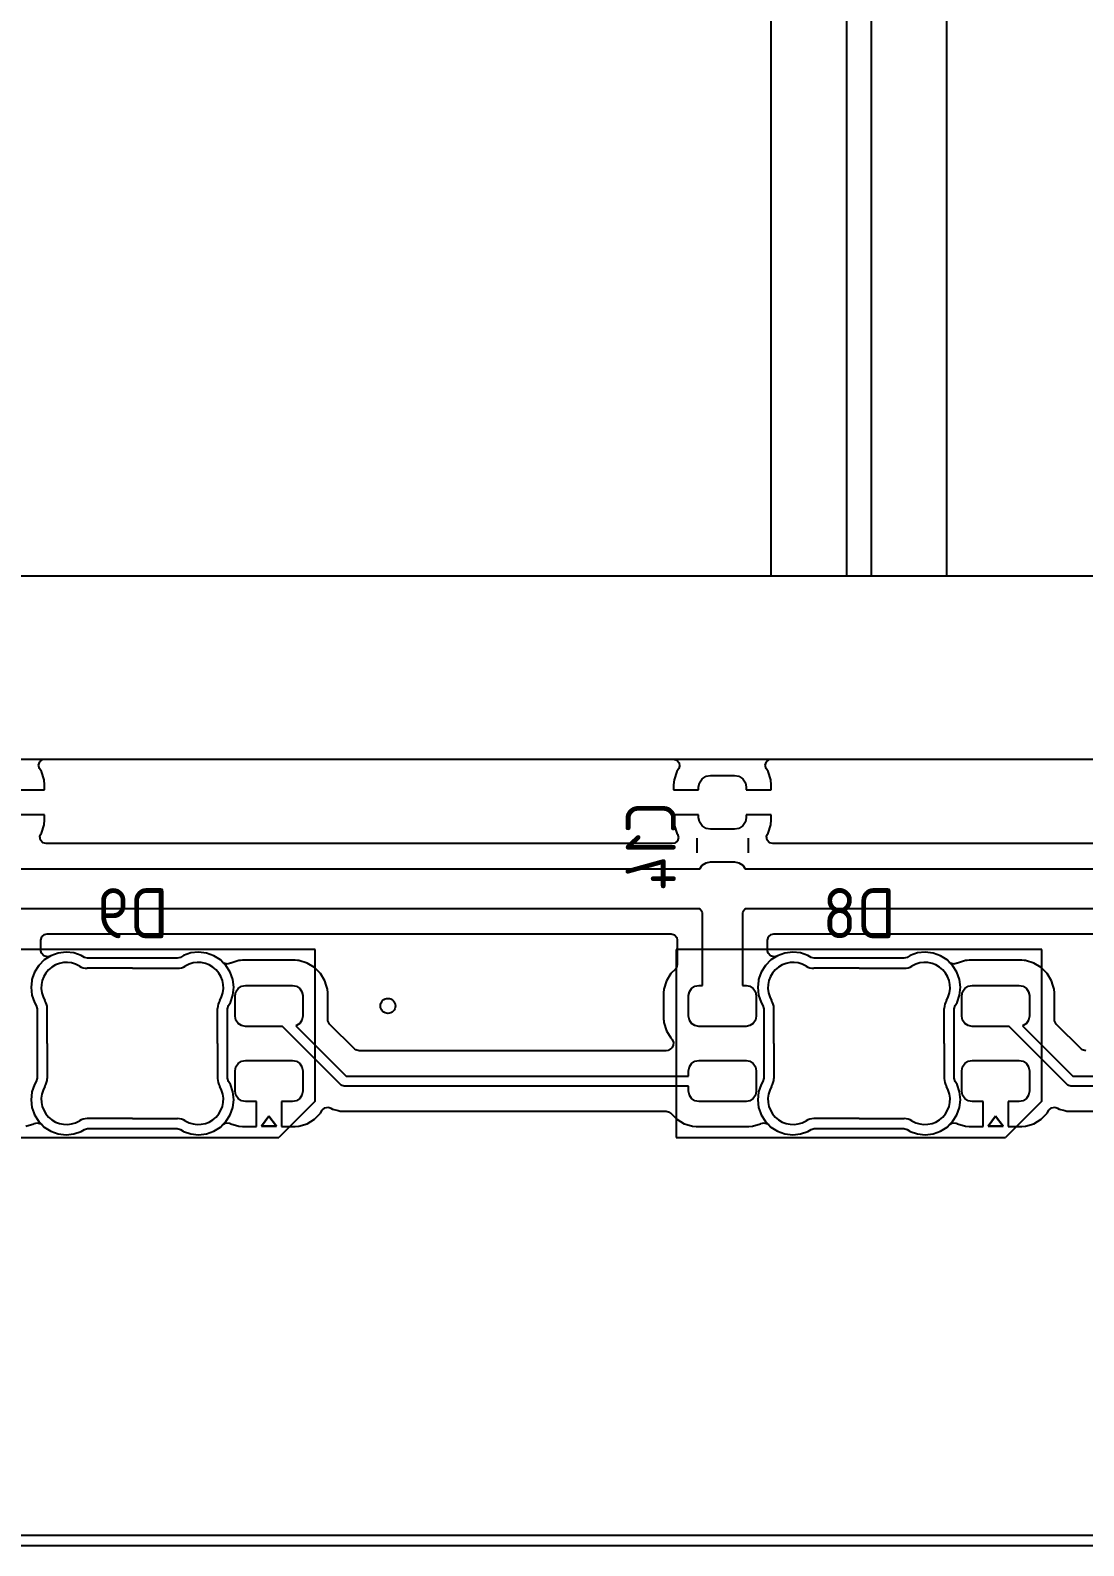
# Model space of a CAD drawing. Header units: millimetres. Extents: x 45 to 545, y -265 to -129.
# Drawn here: x 394.46 to 415.48, y -265.47 to -235.23 of the extents above; entities that cross this region are included whole.
import ezdxf
from ezdxf.enums import TextEntityAlignment as Align

# ---------------------------------------------------------------- set-up
doc = ezdxf.new("R2010")
doc.units = ezdxf.units.MM
for name, color, linetype, true_color in [('B.Cu', 151, 'CONTINUOUS', 0x6fccdb), ('B.Silkscreen', 203, 'CONTINUOUS', 0x8864cb), ('Edge.Cuts', 111, 'CONTINUOUS', 0x81ffbe), ('F.Cu', 241, 'CONTINUOUS', 0xe27299), ('User.4', 31, 'CONTINUOUS', 0xd8c852)]:
    doc.layers.add(name, color=color, linetype=linetype, true_color=true_color)
doc.styles.add('KICAD', font='isocp.shx')

msp = doc.modelspace()

# ---------------------------------------------------------------- linework, layer by layer
at = {"layer": 'B.Cu', "linetype": 'CONTINUOUS'}
for p, q in [((394.63025, -249.896706), (394.651172, -249.830042)), ((394.651172, -249.830042), (394.704813, -249.785272)), ((394.704813, -249.785272), (394.754229, -249.775)), ((394.754229, -249.775), (407.295771, -249.775)), ((407.295771, -249.775), (407.36281, -249.794685)), ((407.36281, -249.794685), (407.408565, -249.847489)), ((409.13025, -249.896706), (409.151172, -249.830042)), ((409.151172, -249.830042), (409.204813, -249.785272)), ((409.204813, -249.785272), (409.254229, -249.775)), ((409.254229, -249.775), (421.795771, -249.775)), ((394.648691, -249.964098), (394.63025, -249.896706)), ((394.68545, -250.023692), (394.648691, -249.964098)), ((394.685453, -250.023699), (394.68545, -250.023692)), ((394.73968, -250.187347), (394.685453, -250.023699)), ((407.364546, -250.023699), (407.310319, -250.187347)), ((407.364549, -250.023692), (407.364546, -250.023699)), ((407.401309, -249.964098), (407.364549, -250.023692)), ((407.418509, -249.916647), (407.401309, -249.964098)), ((407.408565, -249.847489), (407.418509, -249.916647)), ((407.869562, -250.169562), (407.946613, -250.118079)), ((407.946613, -250.118079), (408.0375, -250.1)), ((408.0375, -250.1), (408.5125, -250.1)), ((408.5125, -250.1), (408.603387, -250.118079)), ((408.603387, -250.118079), (408.680438, -250.169562)), ((409.148691, -249.964098), (409.13025, -249.896706)), ((409.18545, -250.023692), (409.148691, -249.964098)), ((409.185453, -250.023699), (409.18545, -250.023692)), ((409.23968, -250.187347), (409.185453, -250.023699)), ((394.25, -250.3875), (394.749999, -250.3875)), ((394.749998, -250.288345), (394.73968, -250.187347)), ((394.749999, -250.28836), (394.749998, -250.288345)), ((394.749999, -250.3875), (394.749999, -250.28836)), ((407.310319, -250.187347), (407.3, -250.288345)), ((407.3, -250.288345), (407.3, -250.3875)), ((407.3, -250.3875), (407.8, -250.3875)), ((407.8, -250.3375), (407.818079, -250.246613)), ((407.8, -250.3875), (407.8, -250.3375)), ((407.818079, -250.246613), (407.869562, -250.169562)), ((408.680438, -250.169562), (408.731921, -250.246613)), ((408.731921, -250.246613), (408.75, -250.3375)), ((408.75, -250.3375), (408.75, -250.3875)), ((408.75, -250.3875), (409.249999, -250.3875)), ((409.249998, -250.288345), (409.23968, -250.187347)), ((409.249999, -250.28836), (409.249998, -250.288345)), ((409.249999, -250.3875), (409.249999, -250.28836)), ((394.75, -250.8875), (394.25, -250.8875)), ((394.73968, -251.087652), (394.749999, -250.986654)), ((394.749999, -250.986654), (394.75, -250.986641)), ((394.75, -250.986641), (394.75, -250.8875)), ((407.8, -250.8875), (407.300001, -250.8875)), ((407.300001, -250.8875), (407.300001, -250.986654)), ((407.300001, -250.986654), (407.310319, -251.087652)), ((407.8, -250.9375), (407.8, -250.8875)), ((407.818079, -251.028387), (407.8, -250.9375)), ((407.869562, -251.105438), (407.818079, -251.028387)), ((408.731921, -251.028387), (408.680438, -251.105438)), ((408.75, -250.9375), (408.731921, -251.028387)), ((409.25, -250.8875), (408.75, -250.8875)), ((408.75, -250.8875), (408.75, -250.9375)), ((409.23968, -251.087652), (409.249999, -250.986654)), ((409.249999, -250.986654), (409.25, -250.986641)), ((409.25, -250.986641), (409.25, -250.8875)), ((394.65493, -251.320353), (394.67213, -251.272902)), ((394.664874, -251.389511), (394.65493, -251.320353)), ((394.67213, -251.272902), (394.68545, -251.251307)), ((394.68545, -251.251307), (394.685453, -251.2513)), ((394.685453, -251.2513), (394.73968, -251.087652)), ((407.310319, -251.087652), (407.364546, -251.2513)), ((407.364546, -251.2513), (407.364549, -251.251307)), ((407.364549, -251.251307), (407.37787, -251.272902)), ((407.396311, -251.340294), (407.375389, -251.406958)), ((407.37787, -251.272902), (407.396311, -251.340294)), ((407.946613, -251.156921), (407.869562, -251.105438)), ((408.0375, -251.175), (407.946613, -251.156921)), ((408.5125, -251.175), (408.0375, -251.175)), ((408.603387, -251.156921), (408.5125, -251.175)), ((408.680438, -251.105438), (408.603387, -251.156921)), ((409.15493, -251.320353), (409.17213, -251.272902)), ((409.164874, -251.389511), (409.15493, -251.320353)), ((409.17213, -251.272902), (409.18545, -251.251307)), ((409.18545, -251.251307), (409.185453, -251.2513)), ((409.185453, -251.2513), (409.23968, -251.087652)), ((394.710629, -251.442315), (394.664874, -251.389511)), ((394.777668, -251.462), (394.710629, -251.442315)), ((407.272332, -251.462), (394.777668, -251.462)), ((407.321748, -251.451728), (407.272332, -251.462)), ((407.375389, -251.406958), (407.321748, -251.451728)), ((409.210629, -251.442315), (409.164874, -251.389511)), ((409.277668, -251.462), (409.210629, -251.442315)), ((421.772332, -251.462), (409.277668, -251.462)), ((394.225832, -251.9625), (407.824168, -251.9625)), ((407.824168, -251.9625), (407.869562, -251.894562)), ((407.869562, -251.894562), (407.946613, -251.843079)), ((407.946613, -251.843079), (408.0375, -251.825)), ((408.0375, -251.825), (408.5125, -251.825)), ((408.5125, -251.825), (408.603387, -251.843079)), ((408.603387, -251.843079), (408.680438, -251.894562)), ((408.680438, -251.894562), (408.725832, -251.9625)), ((408.725832, -251.9625), (422.324168, -251.9625)), ((407.824168, -252.7625), (394.225832, -252.7625)), ((407.869562, -252.830438), (407.824168, -252.7625)), ((407.875, -252.834071), (407.869562, -252.830438)), ((407.875, -254.29), (407.875, -252.834071)), ((408.680438, -252.830438), (408.675, -252.834071)), ((408.675, -252.834071), (408.675, -254.29)), ((408.725832, -252.7625), (408.680438, -252.830438)), ((422.324168, -252.7625), (408.725832, -252.7625)), ((394.6755, -253.387), (394.695185, -253.319961)), ((394.6755, -253.599687), (394.6755, -253.387)), ((394.695185, -253.319961), (394.747989, -253.274206)), ((394.747989, -253.274206), (394.7995, -253.263)), ((394.7995, -253.263), (407.2505, -253.263)), ((407.2505, -253.263), (407.317539, -253.282685)), ((407.317539, -253.282685), (407.363294, -253.335489)), ((407.363294, -253.335489), (407.3745, -253.387)), ((407.3745, -253.387), (407.3745, -253.876409)), ((409.1755, -253.387), (409.195185, -253.319961)), ((409.1755, -253.599687), (409.1755, -253.387)), ((409.195185, -253.319961), (409.247989, -253.274206)), ((409.247989, -253.274206), (409.2995, -253.263)), ((409.2995, -253.263), (421.7505, -253.263)), ((394.686295, -253.65029), (394.6755, -253.599687)), ((394.731624, -253.70346), (394.686295, -253.65029)), ((394.798503, -253.723683), (394.731624, -253.70346)), ((394.865699, -253.704538), (394.798503, -253.723683)), ((394.874926, -253.698712), (394.865699, -253.704538)), ((395.022267, -253.64644), (394.874926, -253.698712)), ((395.022268, -253.64644), (395.022267, -253.64644)), ((395.177509, -253.627929), (395.022268, -253.64644)), ((395.17751, -253.627929), (395.177509, -253.627929)), ((395.177511, -253.627929), (395.17751, -253.627929)), ((395.333011, -253.644089), (395.177511, -253.627929)), ((395.333014, -253.64409), (395.333011, -253.644089)), ((395.481128, -253.694129), (395.333014, -253.64409)), ((395.541831, -253.731271), (395.481128, -253.694129)), ((395.606549, -253.7495), (395.541831, -253.731271)), ((397.393451, -253.7495), (395.606549, -253.7495)), ((397.458169, -253.731271), (397.393451, -253.7495)), ((397.51887, -253.694129), (397.458169, -253.731271)), ((397.518871, -253.694129), (397.51887, -253.694129)), ((397.666986, -253.644091), (397.518871, -253.694129)), ((397.822487, -253.627931), (397.666986, -253.644091)), ((397.822488, -253.627931), (397.822487, -253.627931)), ((397.822491, -253.627931), (397.822488, -253.627931)), ((397.925984, -253.640271), (397.822491, -253.627931)), ((397.977733, -253.646442), (397.925984, -253.640271)), ((398.125074, -253.698716), (397.977731, -253.646442)), ((397.977731, -253.646442), (397.977733, -253.646442)), ((398.257274, -253.782182), (398.125074, -253.698716)), ((409.186295, -253.65029), (409.1755, -253.599687)), ((409.231624, -253.70346), (409.186295, -253.65029)), ((409.298503, -253.723683), (409.231624, -253.70346)), ((409.365699, -253.704538), (409.298503, -253.723683)), ((409.374926, -253.698712), (409.365699, -253.704538)), ((409.522267, -253.64644), (409.374926, -253.698712)), ((409.522268, -253.64644), (409.522267, -253.64644)), ((409.677509, -253.627929), (409.522268, -253.64644)), ((409.67751, -253.627929), (409.677509, -253.627929)), ((409.677511, -253.627929), (409.67751, -253.627929)), ((409.833011, -253.644089), (409.677511, -253.627929)), ((409.833014, -253.64409), (409.833011, -253.644089)), ((409.981128, -253.694129), (409.833014, -253.64409)), ((410.041831, -253.731271), (409.981128, -253.694129)), ((410.106549, -253.7495), (410.041831, -253.731271)), ((411.893451, -253.7495), (410.106549, -253.7495)), ((411.958169, -253.731271), (411.893451, -253.7495)), ((412.01887, -253.694129), (411.958169, -253.731271)), ((412.018871, -253.694129), (412.01887, -253.694129)), ((412.166986, -253.644091), (412.018871, -253.694129)), ((412.322487, -253.627931), (412.166986, -253.644091)), ((412.322488, -253.627931), (412.322487, -253.627931)), ((412.322491, -253.627931), (412.322488, -253.627931)), ((412.425984, -253.640271), (412.322491, -253.627931)), ((412.477733, -253.646442), (412.425984, -253.640271)), ((412.625074, -253.698716), (412.477731, -253.646442)), ((412.477731, -253.646442), (412.477733, -253.646442)), ((412.757274, -253.782182), (412.625074, -253.698716)), ((398.306565, -253.831473), (398.257274, -253.782182)), ((398.324361, -253.846223), (398.306565, -253.831473)), ((398.390834, -253.867745), (398.324361, -253.846223)), ((398.45839, -253.849913), (398.390834, -253.867745)), ((398.463327, -253.846928), (398.45839, -253.849913)), ((398.463329, -253.846927), (398.463327, -253.846928)), ((398.626894, -253.795959), (398.463329, -253.846927)), ((398.655327, -253.793375), (398.626894, -253.795959)), ((398.697974, -253.7895), (398.655327, -253.793375)), ((399.752026, -253.7895), (398.697974, -253.7895)), ((399.794672, -253.793375), (399.752026, -253.7895)), ((399.823106, -253.795959), (399.794672, -253.793375)), ((399.98667, -253.846927), (399.823104, -253.795959)), ((399.823104, -253.795959), (399.823106, -253.795959)), ((399.986671, -253.846928), (399.986669, -253.846927)), ((399.986669, -253.846927), (399.98667, -253.846927)), ((399.986673, -253.846929), (399.986671, -253.846928)), ((400.133291, -253.935563), (399.986673, -253.846929)), ((400.133294, -253.935565), (400.133291, -253.935563)), ((400.254434, -254.056705), (400.133294, -253.935565)), ((400.254435, -254.056707), (400.254434, -254.056705)), ((400.254437, -254.056709), (400.254435, -254.056707)), ((400.342281, -254.20202), (400.254437, -254.056709)), ((407.245565, -254.056705), (407.156927, -254.203329)), ((407.245566, -254.056704), (407.245565, -254.056705)), ((407.338181, -253.96409), (407.245566, -254.056704)), ((407.354815, -253.943448), (407.338181, -253.96409)), ((407.3745, -253.876409), (407.354815, -253.943448)), ((412.806565, -253.831473), (412.757274, -253.782182)), ((412.824361, -253.846223), (412.806565, -253.831473)), ((412.890834, -253.867745), (412.824361, -253.846223)), ((412.95839, -253.849913), (412.890834, -253.867745)), ((412.963327, -253.846928), (412.95839, -253.849913)), ((412.963329, -253.846927), (412.963327, -253.846928)), ((413.126894, -253.795959), (412.963329, -253.846927)), ((413.155327, -253.793375), (413.126894, -253.795959)), ((413.197974, -253.7895), (413.155327, -253.793375)), ((414.252026, -253.7895), (413.197974, -253.7895)), ((414.294672, -253.793375), (414.252026, -253.7895)), ((414.323106, -253.795959), (414.294672, -253.793375)), ((414.48667, -253.846927), (414.323104, -253.795959)), ((414.323104, -253.795959), (414.323106, -253.795959)), ((414.486671, -253.846928), (414.486669, -253.846927)), ((414.486669, -253.846927), (414.48667, -253.846927)), ((414.486673, -253.846929), (414.486671, -253.846928)), ((414.633291, -253.935563), (414.486673, -253.846929)), ((414.633294, -253.935565), (414.633291, -253.935563)), ((414.754434, -254.056705), (414.633294, -253.935565)), ((414.754435, -254.056707), (414.754434, -254.056705)), ((414.754437, -254.056709), (414.754435, -254.056707)), ((414.842281, -254.20202), (414.754437, -254.056709)), ((398.565605, -254.41655), (398.610043, -254.350043)), ((398.610043, -254.350043), (398.67655, -254.305605)), ((398.67655, -254.305605), (398.755, -254.29)), ((398.755, -254.29), (399.695, -254.29)), ((399.695, -254.29), (399.77345, -254.305605)), ((399.77345, -254.305605), (399.839957, -254.350043)), ((399.839957, -254.350043), (399.884395, -254.41655)), ((400.343072, -254.203329), (400.342281, -254.20202)), ((400.368556, -254.285111), (400.343072, -254.203329)), ((400.394041, -254.366896), (400.368556, -254.285111)), ((400.4005, -254.437974), (400.394041, -254.366896)), ((407.105959, -254.366896), (407.0995, -254.437974)), ((407.156927, -254.203329), (407.105959, -254.366894)), ((407.105959, -254.366894), (407.105959, -254.366896)), ((407.615605, -254.41655), (407.660043, -254.350043)), ((407.660043, -254.350043), (407.72655, -254.305605)), ((407.72655, -254.305605), (407.805, -254.29)), ((407.805, -254.29), (407.875, -254.29)), ((408.675, -254.29), (408.745, -254.29)), ((408.745, -254.29), (408.82345, -254.305605)), ((408.82345, -254.305605), (408.889957, -254.350043)), ((408.889957, -254.350043), (408.934395, -254.41655)), ((413.065605, -254.41655), (413.110043, -254.350043)), ((413.110043, -254.350043), (413.17655, -254.305605)), ((413.17655, -254.305605), (413.255, -254.29)), ((413.255, -254.29), (414.195, -254.29)), ((414.195, -254.29), (414.27345, -254.305605)), ((414.27345, -254.305605), (414.339957, -254.350043)), ((414.339957, -254.350043), (414.384395, -254.41655)), ((414.843072, -254.203329), (414.842281, -254.20202)), ((414.868556, -254.285111), (414.843072, -254.203329)), ((414.894041, -254.366896), (414.868556, -254.285111)), ((414.9005, -254.437974), (414.894041, -254.366896)), ((398.55, -254.495), (398.565605, -254.41655)), ((398.55, -254.905), (398.55, -254.495)), ((399.884395, -254.41655), (399.9, -254.495)), ((399.9, -254.495), (399.9, -254.905)), ((400.4005, -254.962026), (400.4005, -254.437974)), ((407.0995, -254.437974), (407.0995, -254.962026)), ((407.6, -254.495), (407.615605, -254.41655)), ((407.6, -254.905), (407.6, -254.495)), ((408.934395, -254.41655), (408.95, -254.495)), ((408.95, -254.495), (408.95, -254.905)), ((413.05, -254.495), (413.065605, -254.41655)), ((413.05, -254.905), (413.05, -254.495)), ((414.384395, -254.41655), (414.4, -254.495)), ((414.4, -254.495), (414.4, -254.905)), ((414.9005, -254.962026), (414.9005, -254.437974)), ((398.565605, -254.98345), (398.55, -254.905)), ((398.610043, -255.049957), (398.565605, -254.98345)), ((399.884395, -254.98345), (399.839957, -255.049957)), ((399.9, -254.905), (399.884395, -254.98345)), ((400.400373, -254.964825), (400.400432, -254.96351)), ((400.4005, -254.96483), (400.400373, -254.964825)), ((400.400405, -254.963067), (400.4005, -254.962026)), ((400.400432, -254.96351), (400.400405, -254.963067)), ((400.4005, -254.964836), (400.4005, -254.96483)), ((400.400515, -254.964836), (400.4005, -254.964836)), ((400.402729, -255.000656), (400.400515, -254.964836)), ((407.0995, -254.962026), (407.10301, -255.000656)), ((407.615605, -254.98345), (407.6, -254.905)), ((407.660043, -255.049957), (407.615605, -254.98345)), ((408.934395, -254.98345), (408.889957, -255.049957)), ((408.95, -254.905), (408.934395, -254.98345)), ((413.065605, -254.98345), (413.05, -254.905)), ((413.110043, -255.049957), (413.065605, -254.98345)), ((414.384395, -254.98345), (414.339957, -255.049957)), ((414.4, -254.905), (414.384395, -254.98345)), ((414.900373, -254.964825), (414.900432, -254.96351)), ((414.9005, -254.96483), (414.900373, -254.964825)), ((414.900405, -254.963067), (414.9005, -254.962026)), ((414.900432, -254.96351), (414.900405, -254.963067)), ((414.9005, -254.964836), (414.9005, -254.96483)), ((414.900515, -254.964836), (414.9005, -254.964836)), ((414.902729, -255.000656), (414.900515, -254.964836)), ((398.67655, -255.094395), (398.610043, -255.049957)), ((398.755, -255.11), (398.67655, -255.094395)), ((399.493578, -255.11), (398.755, -255.11)), ((400.654289, -256.27071), (399.493578, -255.11)), ((399.77345, -255.094395), (399.762912, -255.096491)), ((399.762912, -255.096491), (400.766421, -256.1)), ((399.839957, -255.049957), (399.77345, -255.094395)), ((400.436214, -255.061979), (400.402729, -255.000656)), ((400.937416, -255.563181), (400.436214, -255.061979)), ((407.10301, -255.000656), (407.105959, -255.033105)), ((407.105959, -255.033105), (407.156927, -255.19667)), ((407.156927, -255.19667), (407.156929, -255.196673)), ((407.156929, -255.196673), (407.242355, -255.337985)), ((407.72655, -255.094395), (407.660043, -255.049957)), ((407.805, -255.11), (407.72655, -255.094395)), ((408.745, -255.11), (407.805, -255.11)), ((408.82345, -255.094395), (408.745, -255.11)), ((408.889957, -255.049957), (408.82345, -255.094395)), ((413.17655, -255.094395), (413.110043, -255.049957)), ((413.255, -255.11), (413.17655, -255.094395)), ((413.993578, -255.11), (413.255, -255.11)), ((415.154289, -256.27071), (413.993578, -255.11)), ((414.27345, -255.094395), (414.262912, -255.096491)), ((414.262912, -255.096491), (415.266421, -256.1)), ((414.339957, -255.049957), (414.27345, -255.094395)), ((414.936214, -255.061979), (414.902729, -255.000656)), ((415.437416, -255.563181), (414.936214, -255.061979)), ((400.958058, -255.579815), (400.937416, -255.563181)), ((401.025097, -255.5995), (400.958058, -255.579815)), ((407.192438, -255.592604), (407.151663, -255.5995)), ((407.238164, -255.559914), (407.192438, -255.592604)), ((407.240261, -255.562011), (407.238164, -255.559914)), ((407.264592, -255.537679), (407.240261, -255.562011)), ((407.242355, -255.337985), (407.245565, -255.343294)), ((407.245565, -255.343294), (407.26459, -255.362319)), ((407.26459, -255.362319), (407.298075, -255.423642)), ((407.293091, -255.493334), (407.264592, -255.537679)), ((407.298075, -255.423642), (407.293091, -255.493334)), ((415.458058, -255.579815), (415.437416, -255.563181)), ((415.525097, -255.5995), (415.458058, -255.579815)), ((398.565605, -255.91655), (398.610043, -255.850043)), ((398.610043, -255.850043), (398.67655, -255.805605)), ((398.67655, -255.805605), (398.755, -255.79)), ((398.755, -255.79), (399.695, -255.79)), ((399.695, -255.79), (399.77345, -255.805605)), ((399.77345, -255.805605), (399.839957, -255.850043)), ((399.839957, -255.850043), (399.884395, -255.91655)), ((407.151663, -255.5995), (401.025097, -255.5995)), ((407.615605, -255.91655), (407.660043, -255.850043)), ((407.660043, -255.850043), (407.72655, -255.805605)), ((407.72655, -255.805605), (407.805, -255.79)), ((407.805, -255.79), (408.745, -255.79)), ((408.745, -255.79), (408.82345, -255.805605)), ((408.82345, -255.805605), (408.889957, -255.850043)), ((408.889957, -255.850043), (408.934395, -255.91655)), ((413.065605, -255.91655), (413.110043, -255.850043)), ((413.110043, -255.850043), (413.17655, -255.805605)), ((413.17655, -255.805605), (413.255, -255.79)), ((413.255, -255.79), (414.195, -255.79)), ((414.195, -255.79), (414.27345, -255.805605)), ((414.27345, -255.805605), (414.339957, -255.850043)), ((414.339957, -255.850043), (414.384395, -255.91655)), ((398.55, -255.995), (398.565605, -255.91655)), ((398.55, -256.405), (398.55, -255.995)), ((399.884395, -255.91655), (399.9, -255.995)), ((399.9, -255.995), (399.9, -256.405)), ((400.766421, -256.1), (407.6, -256.1)), ((407.6, -255.995), (407.615605, -255.91655)), ((407.6, -256.1), (407.6, -255.995)), ((408.934395, -255.91655), (408.95, -255.995)), ((408.95, -255.995), (408.95, -256.405)), ((413.05, -255.995), (413.065605, -255.91655)), ((413.05, -256.405), (413.05, -255.995)), ((414.384395, -255.91655), (414.4, -255.995)), ((414.4, -255.995), (414.4, -256.405)), ((415.266421, -256.1), (422.1, -256.1)), ((398.565605, -256.48345), (398.55, -256.405)), ((398.610043, -256.549957), (398.565605, -256.48345)), ((399.884395, -256.48345), (399.839957, -256.549957)), ((399.9, -256.405), (399.884395, -256.48345)), ((400.669442, -256.283147), (400.654289, -256.27071)), ((400.68, -256.28752), (400.669442, -256.283147)), ((400.705491, -256.298079), (400.68, -256.28752)), ((400.725, -256.3), (400.705491, -256.298079)), ((407.6, -256.3), (400.725, -256.3)), ((407.6, -256.405), (407.6, -256.3)), ((407.615605, -256.48345), (407.6, -256.405)), ((407.660043, -256.549957), (407.615605, -256.48345)), ((408.934395, -256.48345), (408.889957, -256.549957)), ((408.95, -256.405), (408.934395, -256.48345)), ((413.065605, -256.48345), (413.05, -256.405)), ((413.110043, -256.549957), (413.065605, -256.48345)), ((414.384395, -256.48345), (414.339957, -256.549957)), ((414.4, -256.405), (414.384395, -256.48345)), ((415.169442, -256.283147), (415.154289, -256.27071)), ((415.18, -256.28752), (415.169442, -256.283147)), ((415.205491, -256.298079), (415.18, -256.28752)), ((415.225, -256.3), (415.205491, -256.298079)), ((422.1, -256.3), (415.225, -256.3)), ((398.67655, -256.594395), (398.610043, -256.549957)), ((398.755, -256.61), (398.67655, -256.594395)), ((398.975, -256.61), (398.755, -256.61)), ((398.975, -257.11), (398.975, -256.61)), ((399.695, -256.61), (399.475, -256.61)), ((399.475, -256.61), (399.475, -257.11)), ((399.77345, -256.594395), (399.695, -256.61)), ((399.839957, -256.549957), (399.77345, -256.594395)), ((400.254037, -256.842983), (400.290423, -256.782794)), ((400.290423, -256.782794), (400.341951, -256.735607)), ((400.341951, -256.735607), (400.41081, -256.723768)), ((400.41081, -256.723768), (400.45854, -256.739557)), ((400.45854, -256.739557), (400.493216, -256.759577)), ((400.493216, -256.759577), (400.605019, -256.789534)), ((400.605019, -256.789534), (400.645942, -256.8005)), ((400.645942, -256.8005), (400.645943, -256.8005)), ((400.645943, -256.8005), (407.151663, -256.8005)), ((407.151663, -256.8005), (407.218702, -256.820185)), ((407.72655, -256.594395), (407.660043, -256.549957)), ((407.805, -256.61), (407.72655, -256.594395)), ((408.745, -256.61), (407.805, -256.61)), ((408.82345, -256.594395), (408.745, -256.61)), ((408.889957, -256.549957), (408.82345, -256.594395)), ((413.17655, -256.594395), (413.110043, -256.549957)), ((413.255, -256.61), (413.17655, -256.594395)), ((413.475, -256.61), (413.255, -256.61)), ((413.475, -257.11), (413.475, -256.61)), ((414.195, -256.61), (413.975, -256.61)), ((413.975, -256.61), (413.975, -257.11)), ((414.27345, -256.594395), (414.195, -256.61)), ((414.339957, -256.549957), (414.27345, -256.594395)), ((414.754037, -256.842983), (414.790423, -256.782794)), ((414.790423, -256.782794), (414.841951, -256.735607)), ((414.841951, -256.735607), (414.91081, -256.723768)), ((414.91081, -256.723768), (414.95854, -256.739557)), ((414.95854, -256.739557), (414.993216, -256.759577)), ((414.993216, -256.759577), (415.105019, -256.789534)), ((415.105019, -256.789534), (415.145942, -256.8005)), ((415.145942, -256.8005), (415.145943, -256.8005)), ((415.145943, -256.8005), (421.651663, -256.8005)), ((394.373104, -257.104041), (394.536673, -257.053071)), ((394.536673, -257.053071), (394.541603, -257.05009)), ((394.541603, -257.05009), (394.609155, -257.032254)), ((394.609155, -257.032254), (394.67563, -257.05377)), ((394.67563, -257.05377), (394.693434, -257.068526)), ((394.693434, -257.068526), (394.742725, -257.117817)), ((398.257271, -257.11782), (398.306929, -257.068162)), ((398.306929, -257.068162), (398.368252, -257.034676)), ((398.368252, -257.034676), (398.437943, -257.03966)), ((398.437943, -257.03966), (398.458762, -257.049726)), ((398.458762, -257.049726), (398.463535, -257.052611)), ((398.463535, -257.052611), (398.463536, -257.052612)), ((398.463536, -257.052612), (398.626986, -257.103544)), ((398.626986, -257.103544), (398.626984, -257.103544)), ((398.626984, -257.103544), (398.698023, -257.11)), ((399.751977, -257.11), (399.823014, -257.103544)), ((399.823014, -257.103544), (399.986463, -257.052612)), ((399.986463, -257.052612), (400.132983, -256.964037)), ((400.132983, -256.964037), (400.254037, -256.842983)), ((407.218702, -256.820185), (407.239301, -256.838945)), ((407.239301, -256.838945), (407.24026, -256.837987)), ((407.24026, -256.837987), (407.245561, -256.843288)), ((407.245561, -256.843288), (407.245563, -256.843291)), ((407.245563, -256.843291), (407.366709, -256.964437)), ((407.366709, -256.964437), (407.513327, -257.053071)), ((407.513327, -257.053071), (407.51333, -257.053072)), ((407.51333, -257.053072), (407.513329, -257.053072)), ((407.513329, -257.053072), (407.561756, -257.068162)), ((407.561756, -257.068162), (407.676896, -257.104041)), ((407.676896, -257.104041), (407.747974, -257.1105)), ((408.802026, -257.1105), (408.873104, -257.104041)), ((408.873104, -257.104041), (409.036673, -257.053071)), ((409.036673, -257.053071), (409.041603, -257.05009)), ((409.041603, -257.05009), (409.109155, -257.032254)), ((409.109155, -257.032254), (409.17563, -257.05377)), ((409.17563, -257.05377), (409.193434, -257.068526)), ((409.193434, -257.068526), (409.242725, -257.117817)), ((412.757271, -257.11782), (412.806929, -257.068162)), ((412.806929, -257.068162), (412.868252, -257.034676)), ((412.868252, -257.034676), (412.937943, -257.03966)), ((412.937943, -257.03966), (412.958762, -257.049726)), ((412.958762, -257.049726), (412.963535, -257.052611)), ((412.963535, -257.052611), (412.963536, -257.052612)), ((412.963536, -257.052612), (413.126986, -257.103544)), ((413.126986, -257.103544), (413.126984, -257.103544)), ((413.126984, -257.103544), (413.198023, -257.11)), ((414.251977, -257.11), (414.323014, -257.103544)), ((414.323014, -257.103544), (414.486463, -257.052612)), ((414.486463, -257.052612), (414.632983, -256.964037)), ((414.632983, -256.964037), (414.754037, -256.842983)), ((394.742725, -257.117817), (394.742727, -257.117818)), ((394.742727, -257.117818), (394.742729, -257.11782)), ((394.742729, -257.11782), (394.874926, -257.201284)), ((394.874926, -257.201284), (395.022269, -257.253558)), ((395.022269, -257.253558), (395.177509, -257.272069)), ((395.177509, -257.272069), (395.333012, -257.255909)), ((395.333012, -257.255909), (395.481128, -257.205871)), ((395.481128, -257.205871), (395.541828, -257.168728)), ((395.541828, -257.168728), (395.606548, -257.1505)), ((395.606548, -257.1505), (395.639522, -257.150501)), ((395.639522, -257.150501), (395.639524, -257.1505)), ((395.639524, -257.1505), (396.460118, -257.1505)), ((396.460118, -257.1505), (397.360473, -257.1505)), ((397.360473, -257.1505), (397.393452, -257.1505)), ((397.393452, -257.1505), (397.458172, -257.16873)), ((397.458172, -257.16873), (397.511373, -257.201283)), ((397.511373, -257.201283), (397.518872, -257.205871)), ((397.518872, -257.205871), (397.666988, -257.255909)), ((397.666988, -257.255909), (397.822491, -257.272069)), ((397.822491, -257.272069), (397.977731, -257.253558)), ((397.977731, -257.253558), (398.125074, -257.201284)), ((398.125074, -257.201284), (398.257271, -257.11782)), ((398.698023, -257.11), (398.975, -257.11)), ((399.475, -257.11), (399.751977, -257.11)), ((407.747974, -257.1105), (407.747977, -257.1105)), ((407.747977, -257.1105), (408.802023, -257.1105)), ((408.802023, -257.1105), (408.802026, -257.1105)), ((409.242725, -257.117817), (409.242727, -257.117818)), ((409.242727, -257.117818), (409.242729, -257.11782)), ((409.242729, -257.11782), (409.374926, -257.201284)), ((409.374926, -257.201284), (409.522269, -257.253558)), ((409.522269, -257.253558), (409.677509, -257.272069)), ((409.677509, -257.272069), (409.833012, -257.255909)), ((409.833012, -257.255909), (409.981128, -257.205871)), ((409.981128, -257.205871), (410.041828, -257.168728)), ((410.041828, -257.168728), (410.106548, -257.1505)), ((410.106548, -257.1505), (410.139522, -257.150501)), ((410.139522, -257.150501), (410.139524, -257.1505)), ((410.139524, -257.1505), (410.960118, -257.1505)), ((410.960118, -257.1505), (411.860473, -257.1505)), ((411.860473, -257.1505), (411.893452, -257.1505)), ((411.893452, -257.1505), (411.958172, -257.16873)), ((411.958172, -257.16873), (412.011373, -257.201283)), ((412.011373, -257.201283), (412.018872, -257.205871)), ((412.018872, -257.205871), (412.166988, -257.255909)), ((412.166988, -257.255909), (412.322491, -257.272069)), ((412.322491, -257.272069), (412.477731, -257.253558)), ((412.477731, -257.253558), (412.625074, -257.201284)), ((412.625074, -257.201284), (412.757271, -257.11782)), ((413.198023, -257.11), (413.475, -257.11)), ((413.975, -257.11), (414.251977, -257.11)), ((541.996519, -265.2745), (48.003481, -265.2745))]:
    msp.add_line(p, q, dxfattribs=at)
at = {"layer": 'B.Cu'}
msp.add_circle((401.599999, -254.7), 0.15, dxfattribs=at)
at = {"layer": 'B.Silkscreen', "linetype": 'CONTINUOUS'}
for p, q in [((407.765, -251.353733), (407.765, -251.646267)), ((408.785, -251.353733), (408.785, -251.646267)), ((400.15, -253.575), (392.85, -253.575)), ((400.15, -256.6), (400.15, -253.575)), ((407.35, -253.575), (407.35, -257.325)), ((414.65, -253.575), (407.35, -253.575)), ((414.65, -256.6), (414.65, -253.575)), ((400.15, -256.6), (399.425, -257.325)), ((414.65, -256.6), (413.925, -257.325)), ((399.225, -256.9), (399.075, -257.1)), ((399.075, -257.1), (399.225, -256.9)), ((399.075, -257.1), (399.375, -257.1)), ((399.375, -257.1), (399.075, -257.1)), ((399.375, -257.1), (399.225, -256.9)), ((399.225, -256.9), (399.375, -257.1)), ((413.725, -256.9), (413.575, -257.1)), ((413.575, -257.1), (413.725, -256.9)), ((413.575, -257.1), (413.875, -257.1)), ((413.875, -257.1), (413.575, -257.1)), ((413.875, -257.1), (413.725, -256.9)), ((413.725, -256.9), (413.875, -257.1)), ((392.85, -257.325), (399.425, -257.325)), ((407.35, -257.325), (413.925, -257.325))]:
    msp.add_line(p, q, dxfattribs=at)
at = {"layer": 'Edge.Cuts', "linetype": 'CONTINUOUS'}
for p, q in [((396.5, -253.95), (395.599647, -253.95)), ((396.5, -253.95), (397.400353, -253.95)), ((411, -253.95), (410.099647, -253.95)), ((411, -253.95), (411.900353, -253.95)), ((394.8, -255.45), (394.8, -254.749647)), ((398.2, -255.45), (398.2, -254.749647)), ((409.3, -255.45), (409.3, -254.749647)), ((412.7, -255.45), (412.7, -254.749647)), ((394.8, -255.45), (394.8, -256.150353)), ((398.2, -255.45), (398.2, -256.150353)), ((409.3, -255.45), (409.3, -256.150353)), ((412.7, -255.45), (412.7, -256.150353)), ((396.5, -256.95), (395.599647, -256.95)), ((396.5, -256.95), (397.400353, -256.95)), ((411, -256.95), (410.099647, -256.95)), ((411, -256.95), (411.900353, -256.95)), ((542, -265.475), (48, -265.475))]:
    msp.add_line(p, q, dxfattribs=at)
at = {"layer": 'Edge.Cuts'}
for centre, radius, start, end in [((395.18284, -254.33284), 0.499999, -301.4001015, -148.5998985), ((395.59965, -253.64998), 0.30002, -121.3982783, -90.0005729), ((397.400356, -253.650008), 0.299992, -90.000573, -58.5999137), ((397.817158, -254.332842), 0.5, -31.3997865, 121.3997865), ((409.68284, -254.33284), 0.499999, -301.4001015, -148.5998985), ((410.09965, -253.64998), 0.30002, -121.3982783, -90.0005729), ((411.900356, -253.650008), 0.299992, -90.000573, -58.5999137), ((412.317158, -254.332842), 0.5, -31.3997865, 121.3997865), ((394.5, -254.7496), 0.299976, -0.0089763, 31.3921169), ((398.499992, -254.749644), 0.299992, -211.4000863, -179.999427), ((409, -254.7496), 0.299976, -0.0089763, 31.3921169), ((412.999992, -254.749644), 0.299992, -211.4000863, -179.999427), ((394.50032, -256.15044), 0.29968, -31.4174572, 0.0166335), ((398.499992, -256.150356), 0.299992, -180.000573, -148.5999137), ((409.00032, -256.15044), 0.29968, -31.4174572, 0.0166335), ((412.999992, -256.150356), 0.299992, -180.000573, -148.5999137), ((395.18284, -256.56716), 0.499999, -211.4001015, -58.5998985), ((397.817158, -256.567158), 0.5, -121.3997865, 31.3997865), ((409.68284, -256.56716), 0.499999, -211.4001015, -58.5998985), ((412.317158, -256.567158), 0.5, -121.3997865, 31.3997865), ((395.5996, -257.25), 0.299976, 89.9910237, 121.3921169), ((397.400356, -257.249992), 0.299992, 58.5999137, 90.000573), ((410.0996, -257.25), 0.299976, 89.9910237, 121.3921169), ((411.900356, -257.249992), 0.299992, 58.5999137, 90.000573)]:
    msp.add_arc(centre, radius, start, end, dxfattribs=at)
at = {"layer": 'F.Cu', "linetype": 'CONTINUOUS'}
for p, q in [((410.75, -205.625), (410.75, -246.125)), ((411.25, -246.125), (411.25, -205.625)), ((410.75, -246.125), (382.25, -246.125)), ((439.75, -246.125), (411.25, -246.125)), ((47.7, -249.775), (542.3, -249.775)), ((394.874926, -253.698712), (394.742723, -253.78218)), ((395.022267, -253.64644), (394.874926, -253.698712)), ((395.022268, -253.64644), (395.022267, -253.64644)), ((395.177509, -253.627929), (395.022268, -253.64644)), ((395.17751, -253.627929), (395.177509, -253.627929)), ((395.177511, -253.627929), (395.17751, -253.627929)), ((395.333011, -253.644089), (395.177511, -253.627929)), ((395.333014, -253.64409), (395.333011, -253.644089)), ((395.481128, -253.694129), (395.333014, -253.64409)), ((395.541831, -253.731271), (395.481128, -253.694129)), ((395.606549, -253.7495), (395.541831, -253.731271)), ((397.393451, -253.7495), (395.606549, -253.7495)), ((397.458169, -253.731271), (397.393451, -253.7495)), ((397.51887, -253.694129), (397.458169, -253.731271)), ((397.518871, -253.694129), (397.51887, -253.694129)), ((397.666986, -253.644091), (397.518871, -253.694129)), ((397.822487, -253.627931), (397.666986, -253.644091)), ((397.822488, -253.627931), (397.822487, -253.627931)), ((397.822491, -253.627931), (397.822488, -253.627931)), ((397.925984, -253.640271), (397.822491, -253.627931)), ((397.977733, -253.646442), (397.925984, -253.640271)), ((398.125074, -253.698716), (397.977731, -253.646442)), ((397.977731, -253.646442), (397.977733, -253.646442)), ((398.257274, -253.782182), (398.125074, -253.698716)), ((409.374926, -253.698712), (409.242723, -253.78218)), ((409.522267, -253.64644), (409.374926, -253.698712)), ((409.522268, -253.64644), (409.522267, -253.64644)), ((409.677509, -253.627929), (409.522268, -253.64644)), ((409.67751, -253.627929), (409.677509, -253.627929)), ((409.677511, -253.627929), (409.67751, -253.627929)), ((409.833011, -253.644089), (409.677511, -253.627929)), ((409.833014, -253.64409), (409.833011, -253.644089)), ((409.981128, -253.694129), (409.833014, -253.64409)), ((410.041831, -253.731271), (409.981128, -253.694129)), ((410.106549, -253.7495), (410.041831, -253.731271)), ((411.893451, -253.7495), (410.106549, -253.7495)), ((411.958169, -253.731271), (411.893451, -253.7495)), ((412.01887, -253.694129), (411.958169, -253.731271)), ((412.018871, -253.694129), (412.01887, -253.694129)), ((412.166986, -253.644091), (412.018871, -253.694129)), ((412.322487, -253.627931), (412.166986, -253.644091)), ((412.322488, -253.627931), (412.322487, -253.627931)), ((412.322491, -253.627931), (412.322488, -253.627931)), ((412.425984, -253.640271), (412.322491, -253.627931)), ((412.477733, -253.646442), (412.425984, -253.640271)), ((412.625074, -253.698716), (412.477731, -253.646442)), ((412.477731, -253.646442), (412.477733, -253.646442)), ((412.757274, -253.782182), (412.625074, -253.698716)), ((394.548712, -254.024926), (394.504145, -254.150549)), ((394.63218, -253.892723), (394.548712, -254.024926)), ((394.742723, -253.78218), (394.63218, -253.892723)), ((398.367817, -253.892725), (398.257274, -253.782182)), ((398.367818, -253.892727), (398.367817, -253.892725)), ((398.36782, -253.892729), (398.367818, -253.892727)), ((398.451284, -254.024926), (398.36782, -253.892729)), ((398.503558, -254.172269), (398.451284, -254.024926)), ((409.048712, -254.024926), (409.004145, -254.150549)), ((409.13218, -253.892723), (409.048712, -254.024926)), ((409.242723, -253.78218), (409.13218, -253.892723)), ((412.867817, -253.892725), (412.757274, -253.782182)), ((412.867818, -253.892727), (412.867817, -253.892725)), ((412.86782, -253.892729), (412.867818, -253.892727)), ((412.951284, -254.024926), (412.86782, -253.892729)), ((413.003558, -254.172269), (412.951284, -254.024926)), ((394.492893, -254.20202), (394.477929, -254.327511)), ((394.477929, -254.327511), (394.494089, -254.483011)), ((394.49644, -254.172268), (394.492893, -254.20202)), ((394.504145, -254.150549), (394.49644, -254.172268)), ((398.522069, -254.327509), (398.503558, -254.172269)), ((398.505909, -254.483012), (398.522069, -254.327511)), ((398.522069, -254.327511), (398.522069, -254.327509)), ((408.992893, -254.20202), (408.977929, -254.327511)), ((408.977929, -254.327511), (408.994089, -254.483011)), ((408.99644, -254.172268), (408.992893, -254.20202)), ((409.004145, -254.150549), (408.99644, -254.172268)), ((413.022069, -254.327509), (413.003558, -254.172269)), ((413.005909, -254.483012), (413.022069, -254.327511)), ((413.022069, -254.327511), (413.022069, -254.327509)), ((394.494089, -254.483011), (394.49409, -254.483014)), ((394.49409, -254.483014), (394.544129, -254.631129)), ((394.544129, -254.631129), (394.58127, -254.691829)), ((398.41873, -254.691826), (398.455871, -254.631128)), ((398.455871, -254.631128), (398.505909, -254.483012)), ((408.994089, -254.483011), (408.99409, -254.483014)), ((408.99409, -254.483014), (409.044129, -254.631129)), ((409.044129, -254.631129), (409.08127, -254.691829)), ((412.91873, -254.691826), (412.955871, -254.631128)), ((412.955871, -254.631128), (413.005909, -254.483012)), ((394.58127, -254.691829), (394.599499, -254.756548)), ((394.599499, -254.756548), (394.599499, -254.803952)), ((394.599499, -254.803952), (394.5995, -254.803961)), ((394.5995, -254.803961), (394.5995, -256.098276)), ((398.4005, -254.756546), (398.41873, -254.691826)), ((398.4005, -256.143451), (398.4005, -254.756546)), ((409.08127, -254.691829), (409.099499, -254.756548)), ((409.099499, -254.756548), (409.099499, -254.803952)), ((409.099499, -254.803952), (409.0995, -254.803961)), ((409.0995, -254.803961), (409.0995, -256.098276)), ((412.9005, -254.756546), (412.91873, -254.691826)), ((412.9005, -256.143451), (412.9005, -254.756546)), ((394.599497, -256.14342), (394.581268, -256.208175)), ((394.5995, -256.098276), (394.599484, -256.098439)), ((394.599484, -256.098439), (394.599497, -256.14342)), ((398.418729, -256.20817), (398.4005, -256.143451)), ((409.099497, -256.14342), (409.081268, -256.208175)), ((409.0995, -256.098276), (409.099484, -256.098439)), ((409.099484, -256.098439), (409.099497, -256.14342)), ((412.918729, -256.20817), (412.9005, -256.143451)), ((394.494091, -256.416986), (394.485116, -256.503356)), ((394.544128, -256.268874), (394.494091, -256.416986)), ((394.544131, -256.268867), (394.544128, -256.268874)), ((394.581268, -256.208175), (394.544131, -256.268867)), ((398.455871, -256.268872), (398.418729, -256.20817)), ((398.505909, -256.416988), (398.455871, -256.268872)), ((398.522069, -256.572491), (398.505909, -256.416988)), ((408.994091, -256.416986), (408.985116, -256.503356)), ((409.044128, -256.268874), (408.994091, -256.416986)), ((409.044131, -256.268867), (409.044128, -256.268874)), ((409.081268, -256.208175), (409.044131, -256.268867)), ((412.955871, -256.268872), (412.918729, -256.20817)), ((413.005909, -256.416988), (412.955871, -256.268872)), ((413.022069, -256.572491), (413.005909, -256.416988)), ((394.485116, -256.503356), (394.477931, -256.572491)), ((394.477931, -256.572491), (394.496442, -256.727731)), ((394.496442, -256.727731), (394.535057, -256.836575)), ((398.451284, -256.875074), (398.503558, -256.727731)), ((398.503558, -256.727731), (398.522069, -256.572491)), ((408.985116, -256.503356), (408.977931, -256.572491)), ((408.977931, -256.572491), (408.996442, -256.727731)), ((408.996442, -256.727731), (409.035057, -256.836575)), ((412.951284, -256.875074), (413.003558, -256.727731)), ((413.003558, -256.727731), (413.022069, -256.572491)), ((394.535057, -256.836575), (394.548716, -256.875073)), ((394.548716, -256.875073), (394.548716, -256.875075)), ((394.548716, -256.875075), (394.632182, -257.007274)), ((394.632182, -257.007274), (394.742725, -257.117817)), ((398.257271, -257.11782), (398.36782, -257.007271)), ((398.36782, -257.007271), (398.451284, -256.875074)), ((409.035057, -256.836575), (409.048716, -256.875073)), ((409.048716, -256.875073), (409.048716, -256.875075)), ((409.048716, -256.875075), (409.132182, -257.007274)), ((409.132182, -257.007274), (409.242725, -257.117817)), ((412.757271, -257.11782), (412.86782, -257.007271)), ((412.86782, -257.007271), (412.951284, -256.875074)), ((394.742725, -257.117817), (394.742727, -257.117818)), ((394.742727, -257.117818), (394.742729, -257.11782)), ((394.742729, -257.11782), (394.874926, -257.201284)), ((394.874926, -257.201284), (395.022269, -257.253558)), ((395.022269, -257.253558), (395.177509, -257.272069)), ((395.177509, -257.272069), (395.333012, -257.255909)), ((395.333012, -257.255909), (395.481128, -257.205871)), ((395.481128, -257.205871), (395.541828, -257.168728)), ((395.541828, -257.168728), (395.606548, -257.1505)), ((395.606548, -257.1505), (395.639522, -257.150501)), ((395.639522, -257.150501), (395.639524, -257.1505)), ((395.639524, -257.1505), (396.460118, -257.1505)), ((396.460118, -257.1505), (397.360473, -257.1505)), ((397.360473, -257.1505), (397.393452, -257.1505)), ((397.393452, -257.1505), (397.458172, -257.16873)), ((397.458172, -257.16873), (397.511373, -257.201283)), ((397.511373, -257.201283), (397.518872, -257.205871)), ((397.518872, -257.205871), (397.666988, -257.255909)), ((397.666988, -257.255909), (397.822491, -257.272069)), ((397.822491, -257.272069), (397.977731, -257.253558)), ((397.977731, -257.253558), (398.125074, -257.201284)), ((398.125074, -257.201284), (398.257271, -257.11782)), ((409.242725, -257.117817), (409.242727, -257.117818)), ((409.242727, -257.117818), (409.242729, -257.11782)), ((409.242729, -257.11782), (409.374926, -257.201284)), ((409.374926, -257.201284), (409.522269, -257.253558)), ((409.522269, -257.253558), (409.677509, -257.272069)), ((409.677509, -257.272069), (409.833012, -257.255909)), ((409.833012, -257.255909), (409.981128, -257.205871)), ((409.981128, -257.205871), (410.041828, -257.168728)), ((410.041828, -257.168728), (410.106548, -257.1505)), ((410.106548, -257.1505), (410.139522, -257.150501)), ((410.139522, -257.150501), (410.139524, -257.1505)), ((410.139524, -257.1505), (410.960118, -257.1505)), ((410.960118, -257.1505), (411.860473, -257.1505)), ((411.860473, -257.1505), (411.893452, -257.1505)), ((411.893452, -257.1505), (411.958172, -257.16873)), ((411.958172, -257.16873), (412.011373, -257.201283)), ((412.011373, -257.201283), (412.018872, -257.205871)), ((412.018872, -257.205871), (412.166988, -257.255909)), ((412.166988, -257.255909), (412.322491, -257.272069)), ((412.322491, -257.272069), (412.477731, -257.253558)), ((412.477731, -257.253558), (412.625074, -257.201284)), ((412.625074, -257.201284), (412.757271, -257.11782)), ((541.996519, -265.2745), (48.003481, -265.2745))]:
    msp.add_line(p, q, dxfattribs=at)
at = {"layer": 'F.Cu'}
msp.add_circle((401.599999, -254.7), 0.15, dxfattribs=at)
at = {"layer": 'User.4', "linetype": 'CONTINUOUS'}
for p, q in [((409.25, -246.125), (409.25, -164.125)), ((412.75, -246.125), (412.75, -164.125)), ((409.25, -246.125), (383.75, -246.125)), ((412.75, -246.125), (409.25, -246.125)), ((438.25, -246.125), (412.75, -246.125))]:
    msp.add_line(p, q, dxfattribs=at)

# ---------------------------------------------------------------- texts
at = {"layer": 'B.Silkscreen', "style": 'KICAD', "text_generation_flag": 2}
msp.add_text('C14', height=1, rotation=90, dxfattribs=at).set_placement((406.845, -251.5), align=Align.MIDDLE_CENTER)
for s, p in [('D9', (396.5, -252.85)), ('D8', (411, -252.85))]:
    msp.add_text(s, height=1, dxfattribs=at).set_placement(p, align=Align.MIDDLE_CENTER)

doc.saveas('drawing.dxf')
